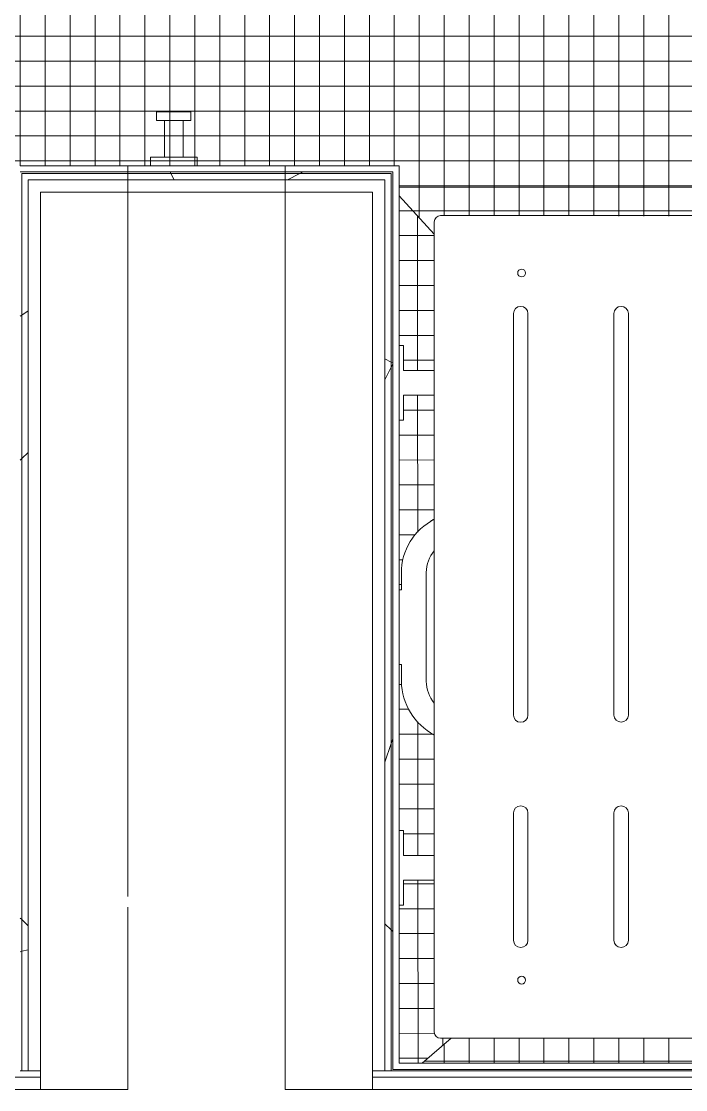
# Model space of a CAD drawing. Header units: inches. Extents: x 24207 to 25740, y -22797 to -22370.
# Drawn here: x 25685.69 to 25712.32, y -22786.55 to -22743.7 of the extents above; entities that cross this region are included whole.
import ezdxf

# ---------------------------------------------------------------- set-up
doc = ezdxf.new("R2010")
doc.units = ezdxf.units.IN
doc.header["$MEASUREMENT"] = 0
for name, color, linetype, lineweight in [('A-FLOR', 192, 'Continuous', 20), ('A-FLOR-PATT', 8, 'Continuous', 20), ('A-GENM', 13, 'Continuous', 20), ('A-WALL', 113, 'Continuous', 20), ('A-WALL-PATT', 111, 'Continuous', 50), ('I-WALL', 2, 'Continuous', 20), ('Q-SPCQ', 91, 'Continuous', 20)]:
    doc.layers.add(name, color=color, linetype=linetype, lineweight=lineweight)
pattern_1 = [(296.565, (14.4, 8.64), (0.000499, 57.600217), [6.44, -122.358]), (33.69, (17.28, 2.88), (0.000345, 57.60007), [10.384, -197.296]), (33.69, (74.88, 2.88), (0.000345, 57.60007), [10.384, -197.296]), (33.69, (132.48, 2.88), (0.000345, 57.60007), [10.384, -197.296]), (116.565, (25.92, 8.64), (-0.000396, 57.59977), [6.44, -122.358]), (213.69, (23.04, 14.4), (0.000345, 57.60007), [10.384, -197.296]), (213.69, (80.64, 14.4), (0.000345, 57.60007), [10.384, -197.296]), (213.69, (138.24, 14.4), (0.000345, 57.60007), [10.384, -197.296]), (26.565, (37.44, 8.64), (0.0005, 57.60022), [12.88, -115.918]), (26.565, (95.04, 8.64), (0.0005, 57.60022), [12.88, -115.918]), (270, (48.96, 14.4), (57.6, 4e-15), [5.76, -51.84]), (225, (48.96, 8.64), (-4e-15, 57.599504), [8.146, -73.313]), (135, (43.2, 2.88), (4e-15, 57.599504), [8.146, -73.313]), (288.435, (25.92, 25.92), (0.000265, 57.599939), [9.107, -173.04]), (18.435, (28.8, 17.28), (0.000265, 57.59994), [9.107, -173.04]), (18.435, (86.4, 17.28), (0.000265, 57.59994), [9.107, -173.04]), (18.435, (144, 17.28), (0.000265, 57.59994), [9.107, -173.04]), (135, (37.44, 20.16), (4e-15, 57.599504), [8.146, -73.313]), (180, (31.68, 25.92), (-7e-15, -57.6), [5.76, -51.84]), (251.565, (11.52, 40.32), (-0.000265, 57.599939), [9.107, -173.04]), (315, (8.64, 31.68), (-4e-15, 57.599504), [8.146, -73.313]), (71.565, (14.4, 25.92), (-0.000265, 57.599939), [9.107, -173.04]), (135, (17.28, 34.56), (4e-15, 57.599504), [8.146, -73.313]), (225, (34.56, 40.32), (-4e-15, 57.599504), [8.146, -73.313]), (123.69, (28.8, 34.56), (0.000345, 57.600068), [10.384, -197.296]), (123.69, (86.4, 34.56), (0.000345, 57.600068), [10.384, -197.296]), (26.565, (23.04, 43.2), (0.0005, 57.60022), [6.44, -122.358]), (26.565, (80.64, 43.2), (0.0005, 57.60022), [6.44, -122.358]), (315, (28.8, 46.08), (-4e-15, 57.599504), [8.146, -73.313]), (213.69, (54.72, 54.72), (0.000345, 57.60007), [10.384, -197.296]), (213.69, (112.32, 54.72), (0.000345, 57.60007), [10.384, -197.296]), (213.69, (169.92, 54.72), (0.000345, 57.60007), [10.384, -197.296]), (296.565, (46.08, 48.96), (0.000499, 57.600217), [6.44, -122.358]), (45, (48.96, 43.2), (4e-15, 57.599504), [8.146, -73.313]), (90, (54.72, 48.96), (-57.6, 4e-15), [5.76, -51.84]), (213.69, (28.8, 57.6), (0.000345, 57.60007), [10.384, -197.296]), (213.69, (86.4, 57.6), (0.000345, 57.60007), [10.384, -197.296]), (213.69, (144, 57.6), (0.000345, 57.60007), [10.384, -197.296]), (315, (20.16, 51.84), (-4e-15, 57.599504), [4.073, -77.386]), (26.565, (23.04, 48.96), (0.0005, 57.60022), [6.44, -122.358]), (26.565, (80.64, 48.96), (0.0005, 57.60022), [6.44, -122.358]), (90, (28.8, 51.84), (-57.6, 4e-15), [5.76, -51.84]), (333.435, (5.76, 54.72), (-0.0005, 57.60022), [6.44, -122.358]), (333.435, (63.36, 54.72), (-0.0005, 57.60022), [6.44, -122.358]), (243.435, (11.52, 51.84), (0.000396, 57.59977), [6.44, -122.358]), (161.565, (8.64, 46.08), (-0.000265, 57.59994), [9.107, -173.04]), (161.565, (66.24, 46.08), (-0.000265, 57.59994), [9.107, -173.04]), (161.565, (123.84, 46.08), (-0.000265, 57.59994), [9.107, -173.04]), (45, (0, 48.96), (4e-15, 57.599504), [8.146, -73.313]), (26.565, (2.88, 0), (0.0005, 57.60022), [6.44, -122.358]), (26.565, (60.48, 0), (0.0005, 57.60022), [6.44, -122.358]), (116.565, (8.64, 2.88), (-0.000396, 57.59977), [6.44, -122.358]), (206.565, (5.76, 8.64), (0.0005, 57.60022), [6.44, -122.358]), (206.565, (63.36, 8.64), (0.0005, 57.60022), [6.44, -122.358]), (296.565, (0, 5.76), (0.000499, 57.600217), [6.44, -122.358]), (14.036, (43.2, 25.92), (0.000245, 57.59979), [11.875, -225.616]), (14.036, (100.8, 25.92), (0.000245, 57.59979), [11.875, -225.616]), (14.036, (158.4, 25.92), (0.000245, 57.59979), [11.875, -225.616]), (14.036, (216, 25.92), (0.000245, 57.59979), [11.875, -225.616]), (135, (54.72, 28.8), (4e-15, 57.599504), [8.146, -73.313]), (198.435, (48.96, 34.56), (0.000265, 57.59994), [9.107, -173.04]), (198.435, (106.56, 34.56), (0.000265, 57.59994), [9.107, -173.04]), (198.435, (164.16, 34.56), (0.000265, 57.59994), [9.107, -173.04]), (296.565, (40.32, 31.68), (0.000499, 57.600217), [6.44, -122.358]), (333.435, (2.88, 17.28), (-0.0005, 57.60022), [6.44, -122.358]), (333.435, (60.48, 17.28), (-0.0005, 57.60022), [6.44, -122.358]), (45, (8.64, 14.4), (4e-15, 57.599504), [4.073, -77.386]), (116.565, (11.52, 17.28), (-0.000396, 57.59977), [6.44, -122.358]), (225, (8.64, 23.04), (-4e-15, 57.599504), [8.146, -73.313])]

# ---------------------------------------------------------------- blocks, each defined once
blk = doc.blocks.new('Shower_Seat-Retractable-Frost_Products_LTD_-Handicap-_975R_M_ - Steel-Stainless-118740-Enlarged First Floor Plan _East_')
at = {"layer": 'Q-SPCQ', "color": 43, "lineweight": 13}
for p, q in [((25702.24, -22757.698), (25702.24, -22751.74)), ((25702.489, -22751.49), (25715.637, -22751.49)), ((25716.635, -22752.488), (25716.635, -22770.544)), ((25705.419, -22771.526), (25705.419, -22755.419)), ((25705.996, -22755.419), (25705.996, -22771.526)), ((25709.446, -22771.526), (25709.446, -22755.419)), ((25710.023, -22755.419), (25710.023, -22771.526)), ((25713.472, -22771.526), (25713.472, -22755.419)), ((25714.05, -22755.419), (25714.05, -22771.526)), ((25700.828, -22756.705), (25701.005, -22756.705)), ((25701.005, -22756.705), (25701.005, -22757.698)), ((25701.005, -22757.698), (25702.24, -22757.698)), ((25702.24, -22757.698), (25702.24, -22758.699)), ((25702.24, -22758.699), (25701.006, -22758.699)), ((25701.006, -22758.699), (25701.006, -22759.69)), ((25702.24, -22763.675), (25702.24, -22758.699)), ((25701.006, -22759.69), (25700.828, -22759.69)), ((25702.24, -22763.606), (25702.24, -22772.322)), ((25700.922, -22766.506), (25700.922, -22765.832)), ((25701.923, -22770.175), (25701.923, -22765.803)), ((25700.834, -22769.499), (25700.834, -22766.499)), ((25700.834, -22766.499), (25700.922, -22766.506)), ((25700.923, -22769.499), (25700.834, -22769.499)), ((25700.923, -22770.175), (25700.923, -22769.499)), ((25717.224, -22771.133), (25722.08, -22771.133)), ((25702.24, -22777.156), (25702.24, -22772.322)), ((25723.078, -22772.131), (25723.078, -22782.746)), ((25705.419, -22780.562), (25705.419, -22775.455)), ((25705.996, -22775.455), (25705.996, -22780.562)), ((25709.446, -22780.562), (25709.446, -22775.455)), ((25710.023, -22775.455), (25710.023, -22780.562)), ((25713.472, -22780.562), (25713.472, -22775.455)), ((25714.05, -22775.455), (25714.05, -22775.504)), ((25714.05, -22775.455), (25714.05, -22780.562)), ((25716.918, -22775.455), (25716.918, -22780.562)), ((25717.495, -22780.562), (25717.495, -22775.455)), ((25720.363, -22780.562), (25720.363, -22775.455)), ((25720.941, -22775.455), (25720.941, -22780.562)), ((25700.828, -22776.163), (25701.005, -22776.163)), ((25701.005, -22776.163), (25701.005, -22777.156)), ((25713.472, -22776.336), (25713.472, -22780.562)), ((25714.05, -22780.562), (25714.05, -22776.607)), ((25701.005, -22777.156), (25702.24, -22777.156)), ((25702.24, -22777.156), (25702.24, -22778.156)), ((25702.24, -22778.156), (25701.005, -22778.156)), ((25701.005, -22778.156), (25701.005, -22779.148)), ((25702.24, -22784.241), (25702.24, -22778.156)), ((25701.005, -22779.148), (25700.828, -22779.148)), ((25718.203, -22784.49), (25702.489, -22784.49)), ((25722.08, -22784.49), (25719.453, -22784.49))]:
    blk.add_line(p, q, dxfattribs=at)
for centre, radius, start, end in [((25702.489, -22751.74), 0.249, 90, 180), ((25715.637, -22752.488), 0.998, 0, 90), ((25705.743, -22753.795), 0.157, 90, 270), ((25705.743, -22753.795), 0.157, 270, 90), ((25713.796, -22753.795), 0.157, 90, 270), ((25713.796, -22753.795), 0.157, 270, 90), ((25705.708, -22755.419), 0.289, 0, 180), ((25709.734, -22755.419), 0.289, 0, 180), ((25713.761, -22755.419), 0.289, 0, 180), ((25703.346, -22765.832), 2.424, 117.1511, 180), ((25703.213, -22765.518), 2.092, 117.7883, 122.1594), ((25703.276, -22765.803), 1.353, 140, 180), ((25703.392, -22770.138), 2.469, 180.8542, 242.1783), ((25703.375, -22770.145), 1.452, 181.1547, 218.5801), ((25717.224, -22770.544), 0.589, 180, 270), ((25722.08, -22772.131), 0.998, 0, 90), ((25705.708, -22771.526), 0.289, 180, 0), ((25709.735, -22771.526), 0.288, 180, 0), ((25713.762, -22771.526), 0.288, 180, 0), ((25703.11, -22770.79), 1.773, 235.2452, 240.4956), ((25705.708, -22775.455), 0.289, 0, 180), ((25709.734, -22775.455), 0.289, 0, 180), ((25713.761, -22775.455), 0.289, 0, 180), ((25713.761, -22775.455), 0.289, 0, 139.2137), ((25717.206, -22775.455), 0.289, 0, 180), ((25720.652, -22775.455), 0.289, 0, 180), ((25705.708, -22780.562), 0.289, 180, 0), ((25709.734, -22780.562), 0.289, 180, 0), ((25713.761, -22780.562), 0.289, 180, 0), ((25713.761, -22780.562), 0.289, 180, 0), ((25717.206, -22780.562), 0.289, 180, 0), ((25720.652, -22780.562), 0.289, 180, 0), ((25705.743, -22782.16), 0.157, 90, 270), ((25705.743, -22782.16), 0.157, 270, 90), ((25713.796, -22782.16), 0.157, 90, 270), ((25713.796, -22782.16), 0.157, 270, 90), ((25722.08, -22783.492), 0.998, 270, 330), ((25702.489, -22784.241), 0.249, 180, 270)]:
    blk.add_arc(centre, radius, start, end, dxfattribs=at)
blk = doc.blocks.new('Robe_hook_5552 - Robe_hook_5552-134757-Enlarged First Floor Plan _East_')
at = {"layer": 'A-GENM', "color": 43, "lineweight": 13}
for p, q in [((-0.937, 0), (-0.937, -0.35)), ((-0.937, -0.35), (0.938, -0.35)), ((-0.375, -1.813), (-0.375, -0.35)), ((0.375, -1.813), (0.375, -0.35)), ((0.938, -0.35), (0.938, 0)), ((-0.688, -2.163), (-0.688, -1.813)), ((-0.688, -1.813), (0.688, -1.813)), ((0.688, -1.813), (0.688, -2.163)), ((0.688, -2.163), (-0.688, -2.163))]:
    blk.add_line(p, q, dxfattribs=at)

msp = doc.modelspace()

# ---------------------------------------------------------------- hatches: boundary and pattern name
at = {"layer": 'A-FLOR-PATT', "lineweight": 9}
h = msp.add_hatch(dxfattribs=at)
h.set_pattern_fill('FP1_60', color=256, style=0, pattern_type=2)
h.set_pattern_definition([(180, (26059.64, -22714.297), (-1e-16, -1), []), (270, (26059.64, -22714.297), (1, 6e-17), [])])
h.paths.add_polyline_path([(25521.39, -22750.354), (25521.453, -22750.354), (25521.453, -22695.428), (25521.39, -22695.428), (25521.39, -22724.087)], flags=0)
h.paths.add_polyline_path([(25522.515, -22750.354), (25559.015, -22750.354), (25559.015, -22749.166), (25564.64, -22749.166), (25564.64, -22750.354), (25601.14, -22750.354), (25601.14, -22749.041), (25606.765, -22749.041), (25606.765, -22750.354), (25643.265, -22750.354), (25643.265, -22749.041), (25648.89, -22749.041), (25648.89, -22750.354), (25685.39, -22750.354), (25685.39, -22749.49), (25700.828, -22749.49), (25700.828, -22750.354), (25737.265, -22750.354), (25737.265, -22695.928), (25737.14, -22695.928), (25737.14, -22696.178), (25737.078, -22696.178), (25737.078, -22696.24), (25736.828, -22696.24), (25736.828, -22696.49), (25655.078, -22696.49), (25655.078, -22695.428), (25609.203, -22695.428), (25609.203, -22696.49), (25522.515, -22696.49), (25522.515, -22724.087)], flags=0)
h.paths.add_polyline_path([(25700.515, -22749.803), (25700.578, -22749.74), (25700.515, -22749.74)], flags=0)
h.paths.add_polyline_path([(25685.703, -22749.803), (25685.703, -22749.74), (25685.644, -22749.744)], flags=0)
h.paths.add_polyline_path([(25559.328, -22749.479), (25559.328, -22749.416), (25559.265, -22749.416)], flags=0)
h.paths.add_polyline_path([(25564.328, -22749.479), (25564.328, -22749.416), (25564.328, -22749.416)], flags=0)
h.paths.add_polyline_path([(25643.578, -22749.354), (25643.578, -22749.291), (25643.515, -22749.291)], flags=0)
h.paths.add_polyline_path([(25601.453, -22749.354), (25601.453, -22749.291), (25601.39, -22749.291)], flags=0)
h.paths.add_polyline_path([(25648.578, -22749.354), (25648.64, -22749.291), (25648.578, -22749.291)], flags=0)
h.paths.add_polyline_path([(25606.453, -22749.354), (25606.453, -22749.291), (25606.453, -22749.291)], flags=0)
h.paths.add_polyline_path([(25608.953, -22696.24), (25608.953, -22696.178), (25608.89, -22696.178), (25608.937, -22696.225)], flags=0)
h.paths.add_polyline_path([(25522.265, -22696.24), (25522.265, -22696.178), (25522.234, -22696.209)], flags=0)
h.paths.add_polyline_path([(25655.39, -22696.24), (25655.388, -22696.18), (25655.328, -22696.24)], flags=0)
h = msp.add_hatch(dxfattribs=at)
h.set_pattern_fill('FP1_57', color=256, style=0, pattern_type=2)
h.set_pattern_definition([(0, (25718.64, -22737.304), (0, 1), []), (90, (25718.64, -22737.304), (-1, 6e-17), [])])
h.paths.add_polyline_path([(25734.296, -22752.829), (25734.414, -22752.829), (25734.377, -22752.813)], flags=0)
h.paths.add_polyline_path([(25720.791, -22768.754), (25728.236, -22760.743), (25728.066, -22760.813), (25727.663, -22760.882), (25727.296, -22760.871), (25726.937, -22760.793), (25726.63, -22760.579), (25726.51, -22760.435), (25726.35, -22760.142), (25726.256, -22759.822), (25726.23, -22759.49), (25726.256, -22759.158), (25726.35, -22758.839), (25726.63, -22758.401), (25726.937, -22758.187), (25727.296, -22758.109), (25727.663, -22758.098), (25728.066, -22758.168), (25728.445, -22758.324), (25728.78, -22758.559), (25729.237, -22758.624), (25729.672, -22758.778), (25729.923, -22758.927), (25734.333, -22754.165), (25734.19, -22754.097), (25734.098, -22754.011), (25734.07, -22753.941), (25733.98, -22753.89), (25733.884, -22753.614), (25733.844, -22753.614), (25733.846, -22753.354), (25733.901, -22753.245), (25734.05, -22752.991), (25734.268, -22752.845), (25734.47, -22752.757), (25734.522, -22752.783), (25735.246, -22752.74), (25735.672, -22752.74), (25737.265, -22751.026), (25737.265, -22750.354), (25700.828, -22750.354), (25700.828, -22750.694), (25702.24, -22752.231), (25702.273, -22751.615), (25702.489, -22751.49), (25715.895, -22751.524), (25716.136, -22751.624), (25716.343, -22751.783), (25716.501, -22751.989), (25716.601, -22752.23), (25716.635, -22752.488), (25716.635, -22767.899), (25717.413, -22768.746), (25717.846, -22768.413), (25718.449, -22768.163), (25719.096, -22768.078), (25719.743, -22768.163), (25720.346, -22768.413)], flags=0)
h = msp.add_hatch(dxfattribs=at)
h.set_pattern_fill('FP1_59', color=256, style=0, pattern_type=2)
h.set_pattern_definition([(270.041, (25906.423, -22550.148), (0.9999997, 0.0007156), []), (0.041, (25906.423, -22550.148), (-0.0007156, 0.9999997), [])])
h.paths.add_polyline_path([(25700.515, -22785.803), (25700.578, -22785.803), (25700.546, -22785.772)], flags=0)
h.paths.add_polyline_path([(25701.751, -22785.49), (25702.914, -22784.49), (25702.489, -22784.49), (25702.248, -22784.305), (25702.24, -22784.078), (25702.24, -22778.156), (25701.005, -22778.156), (25701.005, -22779.148), (25700.828, -22779.148), (25700.828, -22785.49)], flags=0)
h.paths.add_polyline_path([(25701.184, -22777.156), (25702.24, -22777.156), (25702.24, -22772.322), (25701.802, -22772.027), (25701.437, -22771.646), (25701.161, -22771.196), (25700.968, -22770.544), (25700.923, -22770.175), (25700.922, -22769.499), (25700.834, -22769.499), (25700.834, -22766.499), (25700.922, -22766.499), (25700.922, -22765.832), (25700.98, -22765.304), (25701.152, -22764.802), (25701.428, -22764.349), (25701.797, -22763.967), (25702.24, -22763.675), (25702.24, -22758.699), (25701.006, -22758.699), (25701.005, -22759.69), (25700.828, -22759.69), (25700.828, -22756.705), (25701.005, -22756.705), (25701.006, -22757.698), (25702.24, -22757.698), (25702.24, -22752.231), (25700.828, -22750.694), (25700.828, -22776.163), (25701.005, -22776.163), (25701.005, -22777.156)], flags=0)
h.paths.add_polyline_path([(25716.635, -22770.285), (25716.681, -22769.931), (25716.931, -22769.328), (25717.384, -22768.714), (25716.635, -22767.899), (25716.635, -22769.931)], flags=0)
h = msp.add_hatch(dxfattribs=at)
h.set_pattern_fill('FP1_42', color=256, style=0, pattern_type=2)
h.set_pattern_definition([(0, (25715.64, -22775.41), (0, 1), []), (90, (25715.64, -22775.41), (-1, 6e-17), [])])
h.paths.add_polyline_path([(25737.265, -22786.053), (25737.265, -22786.022), (25737.14, -22785.915), (25737.14, -22786.053)], flags=0)
h.paths.add_polyline_path([(25736.934, -22785.74), (25736.828, -22785.65), (25736.828, -22785.74)], flags=0)
h.paths.add_polyline_path([(25735.328, -22785.49), (25736.64, -22785.49), (25734.242, -22783.504), (25734.402, -22783.986), (25734.453, -22784.606), (25734.453, -22785.24), (25735.328, -22785.24)], flags=0)
h.paths.add_polyline_path([(25703.792, -22785.49), (25717.328, -22785.49), (25717.328, -22785.24), (25718.203, -22785.24), (25718.203, -22784.49), (25702.914, -22784.49), (25701.751, -22785.49), (25702.489, -22785.49)], flags=0)
h.paths.add_polyline_path([(25733.224, -22784.24), (25733.278, -22784.219), (25733.244, -22784.129)], flags=0)
h.paths.add_polyline_path([(25733.133, -22784.038), (25733.149, -22783.987), (25733.121, -22784.022)], flags=0)
h.paths.add_polyline_path([(25732.953, -22783.969), (25733.064, -22783.949), (25732.953, -22783.949)], flags=0)
h.paths.add_polyline_path([(25732.328, -22785.49), (25732.328, -22785.24), (25733.203, -22785.24), (25733.174, -22784.129), (25733.077, -22784.016), (25732.953, -22783.99), (25722.944, -22783.991), (25722.785, -22784.198), (25722.579, -22784.357), (25722.338, -22784.456), (25722.08, -22784.49), (25719.453, -22784.49), (25719.453, -22785.24), (25720.328, -22785.24), (25720.348, -22785.49), (25732.024, -22785.49)], flags=0)
h.paths.add_polyline_path([(25733.695, -22782.987), (25723.078, -22773.962), (25723.078, -22782.74), (25733.104, -22782.779), (25733.492, -22782.865), (25733.674, -22782.985)], flags=0)
at = {"layer": 'A-WALL-PATT', "lineweight": 9}
h = msp.add_hatch(dxfattribs=at)
h.set_pattern_fill('FP1_22', color=8, style=0, pattern_type=2)
h.set_pattern_definition(pattern_1)
h.paths.add_polyline_path([(25685.703, -22749.803), (25689.953, -22749.803), (25689.953, -22749.74), (25685.703, -22749.74)], flags=0)
h.paths.add_polyline_path([(25685.703, -22785.803), (25685.703, -22749.803), (25685.64, -22749.74), (25685.64, -22785.74)], flags=0)
h = msp.add_hatch(dxfattribs=at)
h.set_pattern_fill('FP1_22', color=8, style=0, pattern_type=2)
h.set_pattern_definition(pattern_1)
h.paths.add_polyline_path([(25696.265, -22749.803), (25696.265, -22749.74), (25689.953, -22749.74), (25689.953, -22749.803)], flags=0)
h = msp.add_hatch(dxfattribs=at)
h.set_pattern_fill('FP1_22', color=8, style=0, pattern_type=2)
h.set_pattern_definition(pattern_1)
h.paths.add_polyline_path([(25700.515, -22749.803), (25700.515, -22749.74), (25696.265, -22749.74), (25696.265, -22749.803), (25700.265, -22749.803)], flags=0)
h.paths.add_polyline_path([(25700.515, -22785.803), (25700.578, -22785.74), (25700.578, -22749.74), (25700.515, -22749.803), (25700.515, -22782.185)], flags=0)
h = msp.add_hatch(dxfattribs=at)
h.set_pattern_fill('FP1_22', color=8, style=0, pattern_type=2)
h.set_pattern_definition(pattern_1)
h.paths.add_polyline_path([(25685.953, -22785.803), (25685.953, -22750.053), (25689.953, -22750.053), (25689.953, -22749.803), (25685.703, -22749.803), (25685.703, -22785.803)], flags=0)
h = msp.add_hatch(dxfattribs=at)
h.set_pattern_fill('FP1_22', color=8, style=0, pattern_type=2)
h.set_pattern_definition(pattern_1)
h.paths.add_polyline_path([(25696.265, -22750.053), (25696.265, -22749.803), (25689.953, -22749.803), (25689.953, -22750.053)], flags=0)
h = msp.add_hatch(dxfattribs=at)
h.set_pattern_fill('FP1_22', color=8, style=0, pattern_type=2)
h.set_pattern_definition(pattern_1)
h.paths.add_polyline_path([(25700.515, -22785.803), (25700.515, -22749.803), (25696.265, -22749.803), (25696.265, -22750.053), (25700.265, -22750.053), (25700.265, -22785.803)], flags=0)
h = msp.add_hatch(dxfattribs=at)
h.set_pattern_fill('FP1_22', color=8, style=0, pattern_type=2)
h.set_pattern_definition(pattern_1)
h.paths.add_polyline_path([(25700.828, -22785.803), (25737.078, -22785.803), (25737.078, -22785.74), (25700.578, -22785.74), (25700.578, -22785.803)], flags=0)
h = msp.add_hatch(dxfattribs=at)
h.set_pattern_fill('FP1_22', color=8, style=0, pattern_type=2)
h.set_pattern_definition(pattern_1)
h.paths.add_polyline_path([(25699.765, -22786.053), (25737.14, -22786.053), (25737.14, -22785.803), (25699.765, -22785.803)], flags=0)

# ---------------------------------------------------------------- linework, layer by layer
at = {"layer": 'A-FLOR', "color": 43, "lineweight": 13}
for p, q in [((25700.828, -22750.354), (25737.265, -22750.354)), ((25700.828, -22750.354), (25737.265, -22750.354)), ((25700.828, -22750.694), (25702.24, -22752.231)), ((25702.914, -22784.49), (25701.751, -22785.49))]:
    msp.add_line(p, q, dxfattribs=at)
at = {"layer": 'A-WALL', "color": 7}
for p, q in [((25685.703, -22749.74), (25685.64, -22749.74)), ((25689.953, -22749.74), (25685.703, -22749.74)), ((25689.953, -22749.74), (25689.953, -22749.49)), ((25689.953, -22749.49), (25689.953, -22749.74)), ((25689.953, -22749.803), (25689.953, -22749.74)), ((25696.265, -22749.74), (25689.953, -22749.74)), ((25689.953, -22749.74), (25689.953, -22749.803)), ((25696.265, -22749.49), (25696.265, -22749.74)), ((25696.265, -22749.74), (25696.265, -22749.49)), ((25700.515, -22749.74), (25696.265, -22749.74)), ((25696.265, -22749.74), (25696.265, -22749.803)), ((25696.265, -22749.803), (25696.265, -22749.74)), ((25700.578, -22749.74), (25700.515, -22749.74)), ((25700.578, -22749.74), (25700.578, -22785.74)), ((25685.953, -22749.803), (25685.703, -22749.803)), ((25685.703, -22749.803), (25685.703, -22785.803)), ((25689.953, -22749.803), (25685.953, -22749.803)), ((25686.453, -22750.053), (25685.953, -22750.053)), ((25685.953, -22750.053), (25685.953, -22785.803)), ((25689.953, -22750.053), (25686.453, -22750.053)), ((25689.953, -22750.053), (25689.953, -22749.803)), ((25696.265, -22749.803), (25689.953, -22749.803)), ((25689.953, -22749.803), (25689.953, -22750.053)), ((25689.953, -22750.553), (25689.953, -22750.053)), ((25696.265, -22750.053), (25689.953, -22750.053)), ((25689.953, -22750.053), (25689.953, -22750.553)), ((25700.265, -22749.803), (25696.265, -22749.803)), ((25696.265, -22749.803), (25696.265, -22750.053)), ((25696.265, -22750.053), (25696.265, -22749.803)), ((25699.765, -22750.053), (25696.265, -22750.053)), ((25696.265, -22750.053), (25696.265, -22750.553)), ((25696.265, -22750.553), (25696.265, -22750.053)), ((25700.265, -22750.053), (25699.765, -22750.053)), ((25700.515, -22749.803), (25700.265, -22749.803)), ((25700.265, -22750.053), (25700.265, -22785.803)), ((25700.515, -22749.803), (25700.515, -22785.803)), ((25686.453, -22750.553), (25686.453, -22785.803)), ((25689.953, -22750.553), (25686.453, -22750.553)), ((25699.765, -22750.553), (25696.265, -22750.553)), ((25699.765, -22750.553), (25699.765, -22785.803)), ((25700.828, -22785.74), (25700.578, -22785.74)), ((25736.828, -22785.74), (25700.828, -22785.74)), ((25686.453, -22786.053), (25685.39, -22786.053)), ((25685.703, -22785.803), (25685.64, -22785.803)), ((25685.953, -22785.803), (25685.703, -22785.803)), ((25686.453, -22785.803), (25685.953, -22785.803)), ((25686.453, -22785.803), (25686.453, -22786.053)), ((25686.453, -22785.803), (25686.453, -22786.053)), ((25686.453, -22786.053), (25686.453, -22786.553)), ((25686.453, -22786.053), (25686.453, -22786.553)), ((25699.765, -22785.803), (25699.765, -22786.053)), ((25700.265, -22785.803), (25699.765, -22785.803)), ((25699.765, -22786.053), (25699.765, -22785.803)), ((25699.765, -22786.053), (25699.765, -22786.553)), ((25700.828, -22786.053), (25699.765, -22786.053)), ((25699.765, -22786.553), (25699.765, -22786.053)), ((25700.515, -22785.803), (25700.265, -22785.803)), ((25700.578, -22785.803), (25700.515, -22785.803)), ((25700.828, -22785.803), (25700.578, -22785.803)), ((25736.828, -22785.803), (25700.828, -22785.803)), ((25736.828, -22786.053), (25700.828, -22786.053))]:
    msp.add_line(p, q, dxfattribs=at)
at = {"layer": 'I-WALL', "color": 7}
for p, q in [((25689.953, -22749.49), (25685.64, -22749.49)), ((25696.265, -22749.49), (25689.953, -22749.49)), ((25700.578, -22749.49), (25696.265, -22749.49)), ((25700.828, -22749.49), (25700.578, -22749.49)), ((25700.828, -22785.49), (25700.828, -22749.49)), ((25689.953, -22778.803), (25689.953, -22750.553)), ((25689.953, -22750.553), (25696.265, -22750.553)), ((25696.265, -22750.553), (25696.265, -22786.553)), ((25689.953, -22786.553), (25689.953, -22779.236)), ((25736.828, -22785.49), (25700.828, -22785.49)), ((25685.39, -22786.553), (25686.453, -22786.553)), ((25686.453, -22786.553), (25689.953, -22786.553)), ((25696.265, -22786.553), (25699.765, -22786.553)), ((25699.765, -22786.553), (25700.828, -22786.553)), ((25700.828, -22786.553), (25736.828, -22786.553))]:
    msp.add_line(p, q, dxfattribs=at)

# ---------------------------------------------------------------- block references
at = {"layer": 'A-GENM', "color": 43, "lineweight": 13, "rotation": 180}
msp.add_blockref('Robe_hook_5552 - Robe_hook_5552-134757-Enlarged First Floor Plan _East_', (25691.796, -22749.49), dxfattribs=at)
at = {"layer": 'Q-SPCQ', "color": 43, "lineweight": 13}
msp.add_blockref('Shower_Seat-Retractable-Frost_Products_LTD_-Handicap-_975R_M_ - Steel-Stainless-118740-Enlarged First Floor Plan _East_', (0, 0), dxfattribs=at)

doc.saveas('drawing.dxf')
